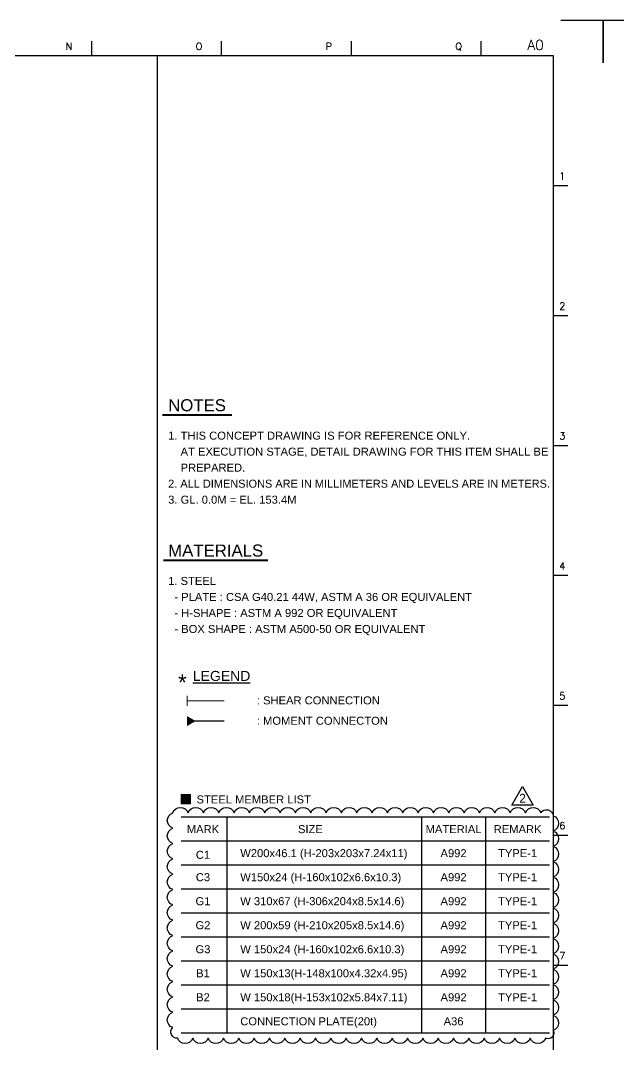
# Model space of a CAD drawing. Header units: millimetres. Extents: x 376548 to 485787, y -156716 to -17718.
# Drawn here: x 413774 to 422740, y -58295 to -42948 of the extents above; entities that cross this region are included whole.
import ezdxf
from ezdxf.enums import TextEntityAlignment as Align

# ---------------------------------------------------------------- set-up
doc = ezdxf.new("R2010")
doc.units = ezdxf.units.MM
doc.header["$LTSCALE"] = 2
for name, color, linetype in [('C_BLOCK', 7, 'Continuous'), ('C_REV', 4, 'Continuous'), ('C_TEXT_01', 2, 'Continuous'), ('STEEL-BEAM', 4, 'Continuous'), ('SYM', 7, 'Continuous'), ('TAN-TIT', 30, 'Continuous')]:
    doc.layers.add(name, color=color, linetype=linetype)
doc.layers.add('C_MARK', color=2, linetype='Continuous', lineweight=0)
doc.layers.add('TEXT', color=3, linetype='Continuous', lineweight=0)
doc.styles.add('Arial', font='arial.ttf')
doc.styles.add('COM', font='COMPLEX', dxfattribs={"height": 5})
doc.styles.add('돋움', font='')
doc.styles.get('돋움').set_extended_font_data('Dotum')

# ---------------------------------------------------------------- blocks, each defined once
blk = doc.blocks.new('BORDER')
at = {"layer": 'TAN-TIT', "linetype": 'Continuous'}
for p, q in [((424, 16820), (0, 16820)), ((0, 16820), (0, 16396)), ((23780, 16820), (23356, 16820)), ((23780, 16396), (23780, 16820)), ((23780, 16820), (23780, 16396))]:
    blk.add_line(p, q, dxfattribs=at)
at = {"layer": 'TAN-TIT'}
for p, q in [((18668, 16468), (18668, 16612)), ((19966, 16468), (19966, 16612)), ((21263, 16468), (21263, 16612)), ((22561, 16468), (22561, 16612)), ((23282, 16468), (498, 16468)), ((19324, 4632), (19324, 16468)), ((23282, 352), (23282, 16468)), ((23282, 15170), (23427, 15170)), ((23282, 13872), (23427, 13872)), ((23282, 12574), (23427, 12574)), ((23282, 11277), (23427, 11277)), ((23282, 9979), (23427, 9979)), ((23282, 8681), (23427, 8681)), ((23282, 7383), (23427, 7383))]:
    blk.add_line(p, q, dxfattribs=at)
at = {"layer": 'TAN-TIT', "style": 'COM'}
for s, height, p in [('N', 72.1, (18408, 16526)), ('O', 72.1, (19706, 16526)), ('P', 72.1, (21004, 16526)), ('Q', 72.1, (22302, 16526)), ('A0', 100, (23023, 16526)), ('1', 72.1, (23340, 15228)), ('2', 72.1, (23340, 13930)), ('3', 72.1, (23340, 12632)), ('4', 72.1, (23340, 11334)), ('5', 72.1, (23340, 10036)), ('6', 72.1, (23340, 8739)), ('7', 72.1, (23340, 7441))]:
    blk.add_text(s, height=height, dxfattribs=at).set_placement(p)

msp = doc.modelspace()

# ---------------------------------------------------------------- hatches: boundary and pattern name
at = {"layer": 'C_TEXT_01'}
h = msp.add_hatch(color=256, dxfattribs=at)
h.dxf.hatch_style = 1
h.paths.add_polyline_path([(416322.8, -54547.3), (416182.8, -54547.3), (416182.8, -54687.3), (416322.8, -54687.3)])

# ---------------------------------------------------------------- linework, layer by layer
at = {"color": 0, "linetype": 'ByBlock'}
msp.add_solid([(416270.6, -53523), (416400.6, -53447.9), (416270.6, -53372.9)], dxfattribs=at)
at = {"layer": 'C_BLOCK', "color": 1, "linetype": 'Continuous', "lineweight": 40}
for p, q in [((415901.1, -48857.9), (416941.6, -48857.9)), ((415920.8, -51035.6), (417480.8, -51035.6))]:
    msp.add_line(p, q, dxfattribs=at)
at = {"layer": 'C_REV', "lineweight": 30}
msp.add_lwpolyline([(421300.7, -54429.8), (421462.4, -54709.8), (421139.1, -54709.8)], close=True, dxfattribs=at)
at = {"layer": 'C_REV'}
msp.add_lwpolyline([(416056.1, -54822.9, -0.7002075), (416056.1, -54822.9, -0.7002075), (416286, -54822.9, -0.7002075), (416516, -54822.9, -0.7002075), (416745.9, -54822.9, -0.7002075), (416975.9, -54822.9, -0.7002075), (417205.8, -54822.9, -0.7002075), (417435.8, -54822.9, -0.7002075), (417665.7, -54822.9, -0.7002075), (417895.7, -54822.9, -0.7002075), (418125.6, -54822.9, -0.7002075), (418355.5, -54822.9, -0.7002075), (418585.5, -54822.9, -0.7002075), (418815.4, -54822.9, -0.7002075), (419045.4, -54822.9, -0.7002075), (419275.3, -54822.9, -0.7002075), (419505.3, -54822.9, -0.7002075), (419735.2, -54822.9, -0.7002075), (419965.2, -54822.9, -0.7002075), (420195.1, -54822.9, -0.7002075), (420425.1, -54822.9, -0.7002075), (420655, -54822.9, -0.7002075), (420885, -54822.9, -0.7002075), (421114.9, -54822.9, -0.7002075), (421344.8, -54822.9, -0.7002075), (421574.8, -54822.9, -0.7002075), (421761.4, -54866.3, -0.7002075), (421761.4, -55096.2, -0.7002075), (421761.4, -55326.2, -0.7002075), (421761.4, -55556.1, -0.7002075), (421761.4, -55786.1, -0.7002075), (421761.4, -56016, -0.7002075), (421761.4, -56246, -0.7002075), (421761.4, -56475.9, -0.7002075), (421761.4, -56705.9, -0.7002075), (421761.4, -56935.8, -0.7002075), (421761.4, -57165.7, -0.7002075), (421761.4, -57395.7, -0.7002075), (421761.4, -57625.6, -0.7002075), (421761.4, -57855.6, -0.7002075), (421761.4, -58085.5, -0.7002075), (421646.4, -58200.5, -0.7002075), (421416.4, -58200.5, -0.7002075), (421186.5, -58200.5, -0.7002075), (420956.5, -58200.5, -0.7002075), (420726.6, -58200.5, -0.7002075), (420496.6, -58200.5, -0.7002075), (420266.7, -58200.5, -0.7002075), (420036.8, -58200.5, -0.7002075), (419806.8, -58200.5, -0.7002075), (419576.9, -58200.5, -0.7002075), (419346.9, -58200.5, -0.7002075), (419117, -58200.5, -0.7002075), (418887, -58200.5, -0.7002075), (418657.1, -58200.5, -0.7002075), (418427.1, -58200.5, -0.7002075), (418197.2, -58200.5, -0.7002075), (417967.2, -58200.5, -0.7002075), (417737.3, -58200.5, -0.7002075), (417507.3, -58200.5, -0.7002075), (417277.4, -58200.5, -0.7002075), (417047.5, -58200.5, -0.7002075), (416817.5, -58200.5, -0.7002075), (416587.6, -58200.5, -0.7002075), (416357.6, -58200.5, -0.7002075), (416127.7, -58200.5, -0.7002075), (416056.1, -58042.1, -0.7002075), (416056.1, -57812.2, -0.7002075), (416056.1, -57582.3, -0.7002075), (416056.1, -57352.3, -0.7002075), (416056.1, -57122.4, -0.7002075), (416056.1, -56892.4, -0.7002075), (416056.1, -56662.5, -0.7002075), (416056.1, -56432.5, -0.7002075), (416056.1, -56202.6, -0.7002075), (416056.1, -55972.6, -0.7002075), (416056.1, -55742.7, -0.7002075), (416056.1, -55512.7, -0.7002075), (416056.1, -55282.8, -0.7002075), (416056.1, -55052.8, -0.7002075), (416056.1, -54822.9, -0.7002075)], format="xyb", dxfattribs=at)
at = {"layer": 'STEEL-BEAM'}
msp.add_line((416827.9, -53447.9), (416270.6, -53447.9), dxfattribs=at)
at = {"layer": 'SYM', "color": 7, "linetype": 'Continuous'}
for p, q in [((421706.8, -54887.3), (416182.8, -54887.3)), ((421706.8, -55247.3), (416182.8, -55247.3)), ((421706.8, -58127.3), (416182.8, -58127.3))]:
    msp.add_line(p, q, dxfattribs=at)
at = {"layer": 'SYM', "color": 6, "linetype": 'Continuous'}
for p, q in [((416869, -54887.3), (416869, -58127.3)), ((419786.8, -54887.3), (419786.8, -58127.3)), ((420746.8, -54887.3), (420746.8, -58127.3)), ((421706.8, -55607.3), (416182.8, -55607.3)), ((421706.8, -55607.3), (416182.8, -55607.3)), ((421706.8, -55967.3), (416182.8, -55967.3)), ((421706.8, -55967.3), (416182.8, -55967.3)), ((421706.8, -56327.3), (416182.8, -56327.3)), ((421706.8, -56687.3), (416182.8, -56687.3)), ((421706.8, -57047.3), (416182.8, -57047.3)), ((421706.8, -57407.3), (416182.8, -57407.3)), ((421706.8, -57767.3), (416182.8, -57767.3))]:
    msp.add_line(p, q, dxfattribs=at)
at = {"layer": 'TEXT', "color": 4}
for p, q in [((416270.6, -53217.2), (416270.6, -53067.2)), ((416270.6, -53142.2), (416827.9, -53142.2))]:
    msp.add_line(p, q, dxfattribs=at)
at = {"layer": 'TEXT'}
msp.add_lwpolyline([(416182.8, -54687.3), (416322.8, -54687.3), (416322.8, -54547.3), (416182.8, -54547.3)], close=True, dxfattribs=at)

# ---------------------------------------------------------------- block references
at = {"xscale": 1.5, "yscale": 1.5, "zscale": 1.5}
for p in [(386840, -68178.2), (422510, -68178.2)]:
    msp.add_blockref('BORDER', p, dxfattribs=at)

# ---------------------------------------------------------------- texts
at = {"layer": 'C_BLOCK', "color": 3, "ltscale": 10, "style": 'Arial'}
for s, p in [('NOTES', (416421.3, -48857.9)), ('MATERIALS', (416700.8, -51035.6))]:
    msp.add_text(s, height=180, dxfattribs=at).set_placement(p, align=Align.BOTTOM_CENTER)
at = {"layer": 'C_MARK', "color": 4, "style": '돋움'}
msp.add_text('2', height=135, dxfattribs=at).set_placement((421300.7, -54604.1), align=Align.MIDDLE_CENTER)
at = {"layer": 'C_TEXT_01', "style": 'Arial'}
for s, p in [('1. THIS CONCEPT DRAWING IS FOR REFERENCE ONLY.', (415988.2, -49169.9)), ('    AT EXECUTION STAGE, DETAIL DRAWING FOR THIS ITEM SHALL BE', (415988.2, -49409.9)), ('    PREPARED.', (415988.2, -49649.9)), ('3. GL. 0.0M = EL. 153.4M', (415988.2, -50129.9)), ('1. STEEL', (415988.2, -51347.6)), ('  - PLATE : CSA G40.21 44W, ASTM A 36 OR EQUIVALENT', (415988.2, -51587.6)), ('  - H-SHAPE : ASTM A 992 OR EQUIVALENT', (415988.2, -51827.6)), ('  - BOX SHAPE : ASTM A500-50 OR EQUIVALENT', (415988.2, -52067.6)), ('W200x46.1 (H-203x203x7.24x11)', (417069, -55427.3)), ('W150x24 (H-160x102x6.6x10.3)', (417069, -55787.3)), ('W 310x67 (H-306x204x8.5x14.6)', (417069, -56147.3)), ('W 200x59 (H-210x205x8.5x14.6)', (417069, -56507.3)), ('W 150x24 (H-160x102x6.6x10.3)', (417069, -56867.3)), ('W 150x13(H-148x100x4.32x4.95)', (417069, -57227.3)), ('W 150x18(H-153x102x5.84x7.11)', (417069, -57587.3)), ('CONNECTION PLATE(20t)', (417069, -57947.3))]:
    msp.add_text(s, height=120, dxfattribs=at).set_placement(p, align=Align.MIDDLE_LEFT)
at = {"layer": 'C_TEXT_01', "style": 'Arial', "width": 0.98}
msp.add_text('2. ALL DIMENSIONS ARE IN MILLIMETERS AND LEVELS ARE IN METERS.', height=120, dxfattribs=at).set_placement((415988.2, -49889.9), align=Align.MIDDLE_LEFT)
at = {"layer": 'C_TEXT_01', "style": 'Arial'}
for s, height, p in [('*', 240, (416136.5, -52988.4)), ('%%ULEGEND', 150, (416358.2, -52846.1)), (': SHEAR CONNECTION', 120, (417317.4, -53197.3)), (': MOMENT CONNECTON', 120, (417317.4, -53502.8)), ('STEEL MEMBER LIST', 120, (416413.8, -54682.1))]:
    msp.add_text(s, height=height, dxfattribs=at).set_placement(p)
for s, p in [('MARK', (416510.1, -55067.3)), ('SIZE', (418120.5, -55067.3)), ('MATERIAL', (420266.8, -55067.3)), ('REMARK', (421226.8, -55067.3)), ('C1', (416510.1, -55451.9)), ('A992', (420266.8, -55427.3)), ('TYPE-1', (421226.8, -55427.3)), ('C3', (416510.1, -55787.3)), ('A992', (420266.8, -55787.3)), ('TYPE-1', (421226.8, -55787.3)), ('G1', (416510.1, -56147.3)), ('A992', (420266.8, -56147.3)), ('TYPE-1', (421226.8, -56147.3)), ('G2', (416510.1, -56507.3)), ('A992', (420266.8, -56507.3)), ('TYPE-1', (421226.8, -56507.3)), ('G3', (416510.1, -56867.3)), ('A992', (420266.8, -56867.3)), ('TYPE-1', (421226.8, -56867.3)), ('B1', (416510.1, -57227.3)), ('A992', (420266.8, -57227.3)), ('TYPE-1', (421226.8, -57227.3)), ('B2', (416510.1, -57587.3)), ('A992', (420266.8, -57587.3)), ('TYPE-1', (421226.8, -57587.3)), ('A36', (420266.8, -57947.3))]:
    msp.add_text(s, height=120, dxfattribs=at).set_placement(p, align=Align.MIDDLE_CENTER)

doc.saveas('drawing.dxf')
